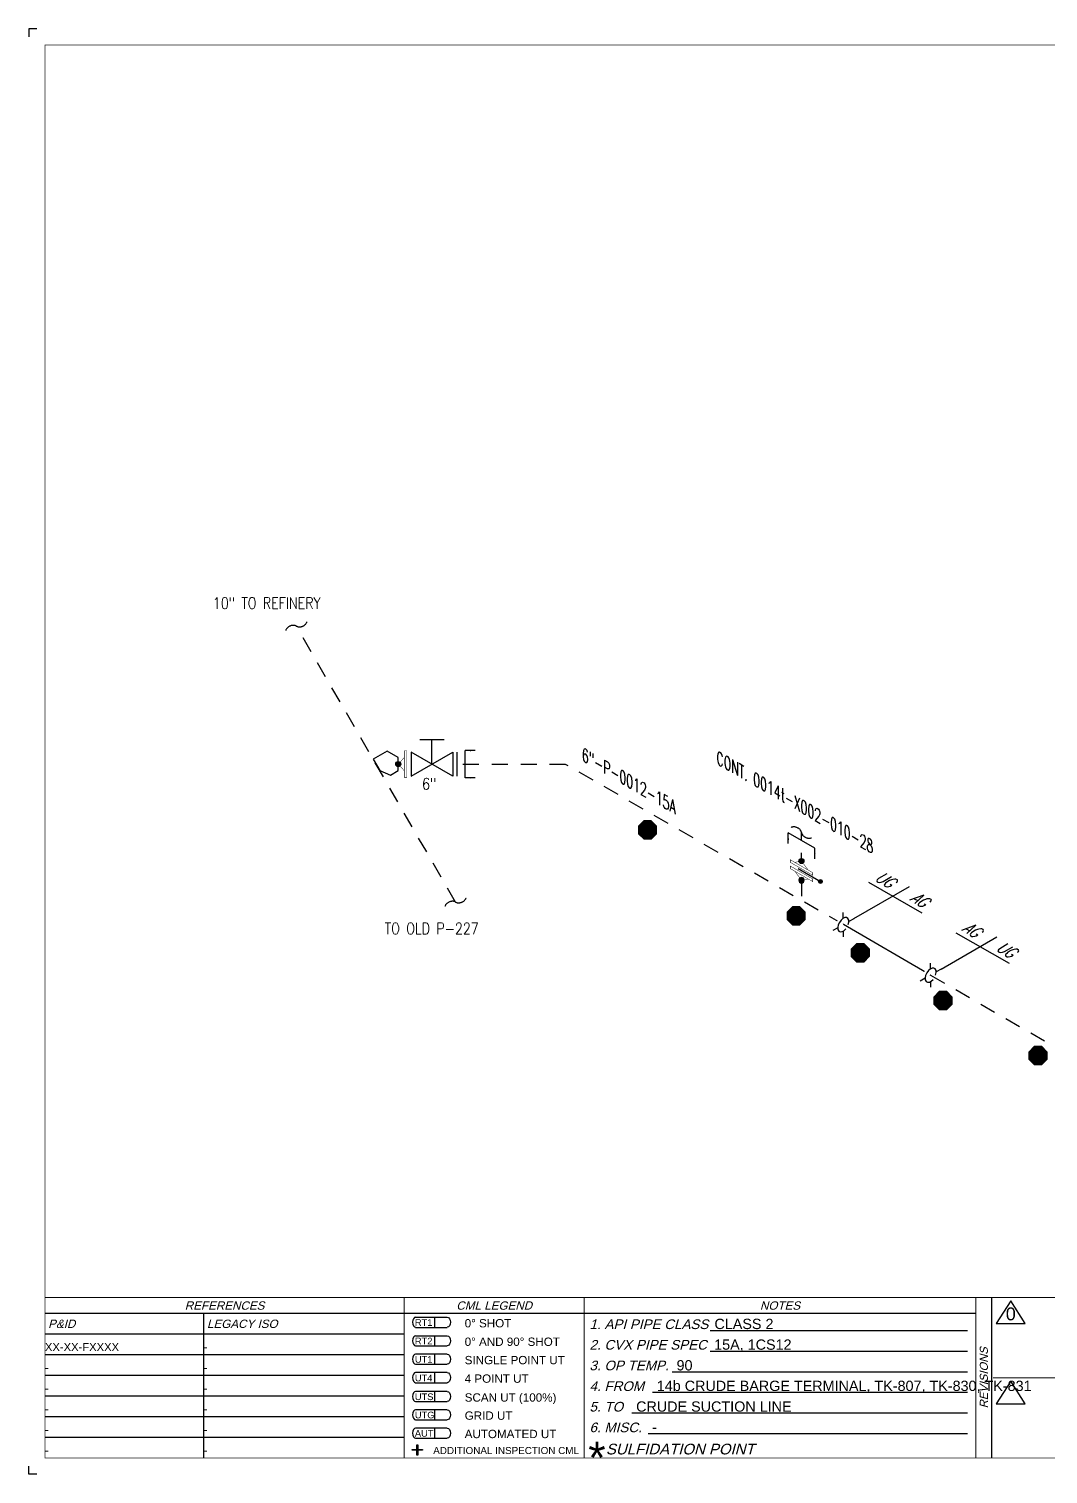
# Model space of a CAD drawing. Header units: inches. Extents: x 0.1 to 17.4, y 0.1 to 11.4.
# Drawn here: x 0.12 to 8.06, y 0.12 to 11.37 of the extents above; entities that cross this region are included whole.
import ezdxf
from ezdxf.enums import TextEntityAlignment as Align

# ---------------------------------------------------------------- set-up
doc = ezdxf.new("R2010")
doc.units = ezdxf.units.IN
doc.header["$MEASUREMENT"] = 0
doc.linetypes.add('HIDDEN2', pattern=[0.1875, 0.125, -0.0625])
for name, color, linetype in [('BORDER', 3, 'Continuous'), ('BORDERTEXT', 7, 'Continuous'), ('COMP', 1, 'Continuous'), ('Continuation', 7, 'Continuous'), ('DL', 20, 'Continuous'), ('FITTINGS', 4, 'Continuous'), ('PART_PCML', 7, 'Continuous'), ('PIPE-ANNO', 150, 'HIDDEN2'), ('TEXT', 7, 'Continuous'), ('UNAS.PIPE', 251, 'Continuous'), ('Welds', 7, 'Continuous')]:
    doc.layers.add(name, color=color, linetype=linetype)
doc.layers.add('PIPE', color=7, linetype='Continuous', lineweight=30)
doc.styles.add('FEASStandard', font='arial.ttf')
doc.styles.add('PART_Standard', font='romans', dxfattribs={"width": 0.8, "height": 0.09})
doc.styles.add('Richmond', font='arial.ttf')
doc.styles.add('SIMPLEX', font='ROMANS')
doc.dimstyles.new('Richmond', dxfattribs={"dimtxt": 0.18, "dimasz": 0.18, "dimexe": 0.18, "dimexo": 0.0625, "dimgap": 0.09, "dimtad": 0, "dimtih": 1, "dimtoh": 1, "dimdec": 4, "dimzin": 0, "dimdsep": 46, "dimtxsty": 'Richmond', "dimcen": 0.09, "dimadec": 0, "dimazin": 0, "dimtfac": 1, "dimtdec": 4, "dimtofl": 0, "dimtmove": 0, "dimatfit": 3, "dimfxl": 1, "dimtolj": 1, "dimtzin": 0, "dimarcsym": 0})

# ---------------------------------------------------------------- blocks, each defined once
blk = doc.blocks.new('Border')
h = blk.add_hatch(color=256)
h.dxf.hatch_style = 1
h.paths.add_polyline_path([(3.147, 0.317), (3.11, 0.317), (3.11, 0.31), (3.147, 0.31), (3.147, 0.273), (3.154, 0.273), (3.154, 0.31), (3.191, 0.31), (3.191, 0.317), (3.154, 0.317), (3.154, 0.354), (3.147, 0.354)])
blk.add_line((5.432, 1.244), (7.435, 1.244))
for points in [[(5.43, 1.083), (7.435, 1.083)], [(5.136, 0.922), (7.435, 0.922)], [(4.982, 0.762), (7.435, 0.762)], [(4.822, 0.601), (7.435, 0.601)], [(3.147, 0.317), (3.147, 0.354), (3.154, 0.354), (3.154, 0.317)], [(4.947, 0.44), (7.435, 0.44)], [(3.147, 0.31), (3.11, 0.31), (3.11, 0.317), (3.147, 0.317)], [(3.154, 0.31), (3.154, 0.273), (3.147, 0.273), (3.147, 0.31)], [(3.154, 0.317), (3.191, 0.317), (3.191, 0.31), (3.154, 0.31)]]:
    blk.add_lwpolyline(points)
at = {"layer": 'BORDER'}
for p, q in [((7.625, 0.25), (7.625, 1.5)), ((7.5, 1.375), (0.25, 1.375)), ((1.487, 0.25), (1.487, 1.375)), ((1.487, 1.214), (0.25, 1.214)), ((3.048, 1.214), (1.487, 1.214)), ((1.487, 1.054), (0.25, 1.054)), ((3.048, 1.054), (1.487, 1.054)), ((1.487, 0.893), (0.25, 0.893)), ((3.048, 0.893), (1.487, 0.893)), ((1.487, 0.732), (0.25, 0.732)), ((3.048, 0.732), (1.487, 0.732)), ((1.487, 0.571), (0.25, 0.571)), ((3.048, 0.571), (1.487, 0.571)), ((1.487, 0.411), (0.25, 0.411)), ((3.048, 0.411), (1.487, 0.411))]:
    blk.add_line(p, q, dxfattribs=at)
at = {"layer": 'BORDER', "const_width": 0.005}
blk.add_lwpolyline([(0.25, 0.25), (17.25, 0.25), (17.25, 11.25), (0.25, 11.25)], close=True, dxfattribs=at)
at = {"layer": 'BORDER', "const_width": 0.00833}
for points in [[(17.25, 1.5), (0.25, 1.5)], [(3.048, 0.25), (3.048, 1.5)], [(4.45, 0.25), (4.45, 1.5)], [(7.5, 0.25), (7.5, 1.5)], [(7.634, 0.875), (10.375, 0.875)]]:
    blk.add_lwpolyline(points, dxfattribs=at)
at = {"layer": 'BORDERTEXT', "color": 7, "linetype": 'Continuous'}
for p, q in [((3.137, 1.346), (3.383, 1.346)), ((3.137, 1.267), (3.383, 1.267)), ((3.137, 1.202), (3.383, 1.202)), ((3.137, 1.123), (3.383, 1.123))]:
    blk.add_line(p, q, dxfattribs=at)
at = {"layer": 'BORDERTEXT'}
for p, q in [((3.283, 1.346), (3.283, 1.267)), ((3.283, 1.202), (3.283, 1.123)), ((3.283, 1.059), (3.283, 0.98)), ((3.283, 1.059), (3.283, 0.98)), ((3.283, 0.915), (3.283, 0.836)), ((3.283, 0.915), (3.283, 0.836)), ((3.283, 0.768), (3.283, 0.689)), ((3.283, 0.768), (3.283, 0.689)), ((3.283, 0.626), (3.283, 0.548)), ((3.283, 0.626), (3.283, 0.548)), ((3.283, 0.483), (3.283, 0.405)), ((3.283, 0.483), (3.283, 0.405))]:
    blk.add_line(p, q, dxfattribs=at)
at = {"layer": 'BORDERTEXT', "color": 7}
for p, q in [((3.383, 1.059), (3.137, 1.059)), ((3.137, 0.98), (3.383, 0.98)), ((3.383, 0.915), (3.137, 0.915)), ((3.137, 0.836), (3.383, 0.836)), ((3.383, 0.768), (3.137, 0.768)), ((3.137, 0.689), (3.383, 0.689)), ((3.383, 0.626), (3.137, 0.626)), ((3.137, 0.548), (3.383, 0.548)), ((3.383, 0.483), (3.137, 0.483)), ((3.137, 0.405), (3.383, 0.405))]:
    blk.add_line(p, q, dxfattribs=at)
at = {"layer": 'BORDERTEXT'}
for centre in [(3.137, 1.307), (3.137, 1.163), (3.137, 1.02), (3.137, 0.876), (3.137, 0.729), (3.137, 0.587), (3.137, 0.444)]:
    blk.add_ellipse(centre, major_axis=(0, -0.0394), ratio=0.624439, start_param=3.141593, end_param=6.283185, dxfattribs=at)
at = {"layer": 'BORDERTEXT', "extrusion": (0, 0, -1)}
for centre in [(3.383, 1.307), (3.383, 1.163), (3.383, 1.02), (3.383, 0.876), (3.383, 0.729), (3.383, 0.587), (3.383, 0.444)]:
    blk.add_ellipse(centre, major_axis=(0, -0.0394), ratio=0.624439, start_param=3.141593, end_param=6.283185, dxfattribs=at)
at = {"layer": 'BORDERTEXT', "style": 'FEASStandard', "oblique": 15}
for s, p in [('REFERENCES', (1.649, 1.437)), ('CML LEGEND', (3.749, 1.437)), ('NOTES', (5.975, 1.437))]:
    blk.add_text(s, height=0.065, dxfattribs=at).set_placement(p, align=Align.MIDDLE)
for s, p in [('P&ID', (0.275, 1.295)), ('LEGACY ISO', (1.512, 1.295))]:
    blk.add_text(s, height=0.065, dxfattribs=at).set_placement(p, align=Align.MIDDLE_LEFT)
at = {"layer": 'BORDERTEXT', "style": 'FEASStandard'}
for s, height, p in [('RT1', 0.0518, (3.131, 1.279)), ('0%%D SHOT', 0.0648, (3.519, 1.267)), ('RT2', 0.0518, (3.131, 1.135)), ('0%%D AND 90%%D SHOT', 0.0648, (3.519, 1.123)), ('UT1', 0.0518, (3.131, 0.992)), ('SINGLE POINT UT', 0.0648, (3.519, 0.98)), ('4 POINT UT', 0.0648, (3.519, 0.836)), ('UT4', 0.0518, (3.131, 0.847)), ('UTS', 0.0518, (3.131, 0.701)), ('SCAN UT (100%%%)', 0.0648, (3.519, 0.689)), ('UTG', 0.0518, (3.131, 0.559)), ('GRID UT', 0.0648, (3.519, 0.548)), ('AUT', 0.0518, (3.131, 0.416)), ('AUTOMATED UT', 0.0648, (3.519, 0.405)), ('ADDITIONAL INSPECTION CML', 0.055, (3.274, 0.281))]:
    blk.add_text(s, height=height, dxfattribs=at).set_placement(p)
at = {"layer": 'BORDERTEXT', "style": 'FEASStandard', "oblique": 15}
for s, height, p in [('1. API PIPE CLASS', 0.075, (4.491, 1.254)), ('2. CVX PIPE SPEC', 0.075, (4.491, 1.094)), ('3. OP TEMP.', 0.075, (4.491, 0.933)), ('4. FROM ', 0.075, (4.491, 0.772)), ('5. TO ', 0.075, (4.491, 0.612)), ('6. MISC. ', 0.075, (4.491, 0.451)), ('SULFIDATION POINT', 0.08333, (4.619, 0.278))]:
    blk.add_text(s, height=height, dxfattribs=at).set_placement(p)
blk.add_text('REVISIONS', height=0.0625, rotation=90, dxfattribs=at).set_placement((7.562, 0.875), align=Align.MIDDLE)
at = {"layer": 'BORDERTEXT', "insert": (4.481, 0.378), "char_height": 0.25, "attachment_point": 1, "style": 'FEASStandard'}
blk.add_mtext('*', dxfattribs=at)
blk = doc.blocks.new('BORDER TEXT')
at = {"layer": 'BORDERTEXT'}
for tag, p, height, style in [('API_PIPE_CLASS', (5.464, 1.254), 0.08, 'Richmond'), ('MATERIAL1', (12.263, 1.211), 0.08, 'Richmond'), ('P&ID_#1', (0.25, 1.083), 0.0625, 'FEASStandard'), ('LINE_#1', (1.487, 1.083), 0.0625, 'FEASStandard'), ('CVX_PIPE_SPEC', (5.462, 1.093), 0.08, 'Richmond'), ('OP_TEMP', (5.169, 0.932), 0.08, 'Richmond'), ('MATERIAL2', (12.263, 1.04), 0.08, 'Richmond'), ('P&ID_#2', (0.25, 0.922), 0.0625, 'FEASStandard'), ('LINE_#2', (1.487, 0.922), 0.0625, 'FEASStandard'), ('MATERIAL3', (12.263, 0.868), 0.08, 'Richmond'), ('P&ID_#3', (0.25, 0.762), 0.0625, 'FEASStandard'), ('LINE_#3', (1.487, 0.762), 0.0625, 'FEASStandard'), ('FROM', (5.015, 0.772), 0.08, 'Richmond'), ('TO', (4.854, 0.611), 0.08, 'Richmond'), ('MATERIAL4', (12.263, 0.696), 0.08, 'Richmond'), ('P&ID_#4', (0.25, 0.601), 0.0625, 'FEASStandard'), ('LINE_#4', (1.487, 0.601), 0.0625, 'FEASStandard'), ('MATERIAL5', (12.263, 0.525), 0.08, 'Richmond'), ('P&ID_#5', (0.25, 0.44), 0.0625, 'FEASStandard'), ('LINE_#5', (1.487, 0.44), 0.0625, 'FEASStandard'), ('MISC', (4.979, 0.451), 0.08, 'Richmond'), ('INSULATION', (12.928, 0.414), 0.0625, 'FEASStandard'), ('P&ID_#6', (0.25, 0.28), 0.0625, 'FEASStandard'), ('LINE_#6', (1.487, 0.28), 0.0625, 'FEASStandard'), ('PWHT', (12.928, 0.281), 0.0625, 'FEASStandard')]:
    blk.add_attdef(tag, p, '', height=height, dxfattribs=dict(at, style=style))
at = {"layer": 'BORDERTEXT', "style": 'FEASStandard'}
for tag, p in [('DR.BY', (11.075, 0.562)), ('DR.BY_DATE', (11.95, 0.562)), ('CHK_BY', (11.075, 0.354)), ('CHK._BY_DATE', (11.95, 0.354))]:
    blk.add_attdef(tag, text='', height=0.1, dxfattribs=at).set_placement(p, align=Align.MIDDLE_CENTER)
at = {"layer": 'BORDERTEXT', "style": 'PART_Standard', "width": 0.8}
for tag, p in [('PLANT_NUMBER', (13.938, 0.384)), ('SYSTEM_NUMBER', (14.812, 0.384)), ('CIRCUIT_NUMBER', (15.688, 0.384)), ('SHEET_NUMBER', (16.5, 0.384)), ('REVISION', (17.062, 0.384))]:
    blk.add_attdef(tag, text='', height=0.15, dxfattribs=at).set_placement(p, align=Align.MIDDLE_CENTER)
blk = doc.blocks.new('3_VALVE_FLANGE_GATE_00')
at = {"color": 0, "linetype": 'ByBlock', "lineweight": -2}
blk.add_line((-0.094, 0.188), (0.094, 0.188), dxfattribs=at)
blk.add_wipeout([(-0.195, -0.094), (-0.162, -0.094), (0, 0), (0.162, -0.094), (0.195, -0.094), (0.195, 0.094), (0.162, 0.094), (0, 0), (-0.162, 0.094), (-0.195, 0.094)], dxfattribs=at)
for p, q in [((0, 0), (0, 0.188)), ((-0.195, 0.094), (-0.195, -0.094)), ((-0.162, 0.094), (-0.162, -0.094)), ((-0.162, -0.094), (0.162, 0.094)), ((0.162, -0.094), (-0.162, 0.094)), ((0.162, 0.094), (0.162, -0.094)), ((0.195, 0.094), (0.195, -0.094))]:
    blk.add_line(p, q, dxfattribs=at)
blk = doc.blocks.new('1_Cont_330')
at = {"layer": 'Continuation', "style": 'PART_Standard', "oblique": 330, "width": 0.8}
blk.add_attdef('CONT.', (0, 0), '', height=0.09, rotation=330, dxfattribs=at)
blk = doc.blocks.new('1_BREAK-PIPE_PIPE_00')
at = {"color": 0, "linetype": 'ByBlock', "lineweight": -2}
for centre, major_axis in [((0.03, -0.092), (0, 0.101)), ((-0.03, 0.092), (0, -0.101))]:
    blk.add_ellipse(centre, major_axis=major_axis, ratio=0.711978, start_param=0.427466, end_param=3.141593, dxfattribs=at)
blk = doc.blocks.new('1_Tilde_00')
at = {"layer": 'PIPE-ANNO', "xscale": -0.5000000000000001, "yscale": 0.5, "zscale": 0.5}
blk.add_blockref('1_BREAK-PIPE_PIPE_00', (0, 0), dxfattribs=at)
blk = doc.blocks.new('AG UG SYMBOL')
blk.add_wipeout([(0, 0), (-0.032, -0.055), (0.032, -0.055)]).dxf.layer = 'FITTINGS'
at = {"layer": 'FITTINGS', "linetype": 'ByBlock', "lineweight": -2}
for p, q in [((-0.081, 0.047), (-0.043, 0.025)), ((0.081, 0.047), (0.043, 0.025)), ((-0.043, -0.025), (-0.081, -0.047)), ((0.043, -0.025), (0.081, -0.047))]:
    blk.add_line(p, q, dxfattribs=at)
at = {"layer": 'FITTINGS'}
blk.add_ellipse((0, 0), major_axis=(-0.0612, 0), ratio=0.57735, start_param=5.03414, end_param=10.673824, dxfattribs=at)
blk = doc.blocks.new('*U23')
at = {"layer": 'PIPE-ANNO', "linetype": 'Continuous'}
for p, q in [((0.087, 0.05), (0.52, 0.3)), ((0.202, 0.333), (0.616, 0.095))]:
    blk.add_line(p, q, dxfattribs=at)
at = {"layer": 'TEXT', "style": 'PART_Standard', "oblique": 30, "width": 0.8}
blk.add_attdef('SPEC_2_30/30', text='', height=0.09, rotation=330, dxfattribs=at).set_placement((0.621, 0.134), align=Align.RIGHT)
blk.add_attdef('SPEC_1_30/30', (0.242, 0.353), '', height=0.09, rotation=330, dxfattribs=at)
blk = doc.blocks.new('1_Text_330')
at = {"layer": 'TEXT', "style": 'PART_Standard', "oblique": 330, "width": 0.8}
blk.add_attdef('3/4"', (0, 0), '', height=0.09, rotation=330, dxfattribs=at)
blk = doc.blocks.new('1_Text_00')
at = {"layer": 'TEXT', "style": 'PART_Standard', "width": 0.8}
blk.add_attdef('TEXT', (-0.062, -0.014), '', height=0.09, dxfattribs=at)
blk = doc.blocks.new('1_Tilde_30')
at = {"layer": 'PIPE-ANNO', "xscale": -0.5000000000000001, "yscale": 0.5000000000000001, "zscale": 0.5000000000000001, "rotation": 114.4010914305396}
blk.add_blockref('1_BREAK-PIPE_PIPE_00', (0, 0), dxfattribs=at)
blk = doc.blocks.new('AM9A04')
at = {"linetype": 'Continuous', "const_width": 0.01}
blk.add_lwpolyline([(0, -0.289), (0, 0.289), (-0.05, 0.318), (-0.05, -0.26)], close=True, dxfattribs=at)
at = {"const_width": 0.01}
blk.add_lwpolyline([(-0.05, -0.144), (-0.15, 0.087), (-0.05, 0.202)], dxfattribs=at)
blk = doc.blocks.new('A09')
at = {"layer": 'Welds'}
h = blk.add_hatch(color=256, dxfattribs=at)
h.dxf.hatch_style = 1
h.paths.add_polyline_path([(-0.03, 0, 1), (0.03, 0, 1)])
blk.add_circle((0, 0), 0.03, dxfattribs=at)
blk = doc.blocks.new('1_Cont_0')
at = {"layer": 'Continuation', "style": 'PART_Standard', "width": 0.8}
blk.add_attdef('CONT', (0, 0), '', height=0.09, dxfattribs=at)
blk = doc.blocks.new('PART_PCML')
blk.add_hatch(color=0).paths.add_polyline_path([(-0.07, -0.029), (-0.029, -0.07), (0.029, -0.07), (0.07, -0.029), (0.07, 0.029), (0.029, 0.07), (-0.029, 0.07), (-0.07, 0.029)])
at = {"color": 7, "const_width": 0.009}
blk.add_lwpolyline([(-0.07, 0.029), (-0.029, 0.07), (0.029, 0.07), (0.07, 0.029), (0.07, -0.029), (0.029, -0.07), (-0.029, -0.07), (-0.07, -0.029), (-0.07, 0.029), (-0.029, 0.07)], dxfattribs=at)
at = {"color": 18, "true_color": 0x000000}
blk.add_lwpolyline([(-0.029, 0.07), (-0.07, 0.029), (-0.07, -0.029), (-0.029, -0.07), (0.029, -0.07), (0.07, -0.029), (0.07, 0.029), (0.029, 0.07)], close=True, dxfattribs=at)
at = {"color": 7, "true_color": 0xffffff, "style": 'SIMPLEX', "width": 0.8, "flags": 1}
for tag, p in [('CIRCUIT', (-0.094, 0.089)), ('DM', (-0.053, -0.133)), ('TYPE', (-0.075, -0.204))]:
    blk.add_attdef(tag, p, '', height=0.0586, dxfattribs=at)
at = {"color": 7, "true_color": 0xffffff, "style": 'SIMPLEX', "width": 0.8}
blk.add_attdef('DMDISP', text='', height=0.0586, dxfattribs=at).set_placement((0, 0), align=Align.MIDDLE_CENTER)
blk = doc.blocks.new('2_WELD_SINGLE_00')
at = {"linetype": 'ByBlock', "lineweight": -2}
h = blk.add_hatch(color=0, dxfattribs=at)
edge = h.paths.add_edge_path()
edge.add_arc((0, 0), 0.0143, 0, 360)
at = {"color": 0, "linetype": 'ByBlock', "lineweight": -2}
blk.add_circle((0, 0), 0.0143, dxfattribs=at)
blk = doc.blocks.new('*U56')
at = {"color": 20, "linetype": 'ByBlock', "ltscale": 0.7}
blk.add_line((0.103, -0.122), (-0.103, -0.003), dxfattribs=at)
for points in [[(-0.103, -0.086), (-0.103, -0.003)], [(0.103, -0.204), (0.103, -0.122)]]:
    blk.add_leader(points, dimstyle='Richmond', override={"dimasz": 0.04, "dimgap": 0.09, "dimtad": 0}, dxfattribs=at)
blk = doc.blocks.new('DL_0_UP')
at = {"layer": 'DL', "color": 20, "linetype": 'ByBlock', "ltscale": 0.8}
blk.add_line((0.053, 0), (-0.053, 0), dxfattribs=at)
at = {"layer": 'DL', "color": 20, "linetype": 'ByBlock', "ltscale": 0.7}
for points in [[(-0.053, 0.04), (-0.053, 0)], [(0.053, 0.04), (0.053, 0)]]:
    blk.add_leader(points, dimstyle='Richmond', override={"dimasz": 0.02, "dimgap": 0.09, "dimtad": 0}, dxfattribs=at)
blk = doc.blocks.new('*U62')
at = {"layer": 'DL', "xscale": 2, "yscale": 2, "zscale": 2, "rotation": 269.9999999999999}
blk.add_blockref('DL_0_UP', (0.0625, 0), dxfattribs=at)

msp = doc.modelspace()

# ---------------------------------------------------------------- linework, layer by layer
for p, q in [((0.125, 11.375), (0.125, 11.312)), ((0.187, 11.375), (0.125, 11.375)), ((0.125, 0.125), (0.125, 0.187)), ((0.187, 0.125), (0.125, 0.125))]:
    msp.add_line(p, q)
at = {"layer": 'BORDERTEXT'}
for points in [[(7.772, 1.474), (7.659, 1.298), (7.885, 1.298)], [(7.772, 0.849), (7.659, 0.673), (7.885, 0.673)]]:
    msp.add_lwpolyline(points, close=True, dxfattribs=at)
at = {"layer": 'PIPE', "linetype": 'HIDDEN2'}
for p, q in [((4.305, 5.65), (3.002, 5.65)), ((6.468, 4.402), (4.305, 5.65)), ((6.142, 4.748), (6.142, 4.59)), ((7.148, 4.009), (8.388, 3.293))]:
    msp.add_line(p, q, dxfattribs=at)
at = {"layer": 'PIPE'}
msp.add_line((7.148, 4.009), (6.468, 4.402), dxfattribs=at)
at = {"layer": 'UNAS.PIPE', "linetype": 'Continuous'}
for p, q in [((2.915, 5.752), (2.806, 5.69)), ((2.806, 5.69), (2.857, 5.602)), ((2.857, 5.602), (2.94, 5.566))]:
    msp.add_line(p, q, dxfattribs=at)
at = {"layer": 'UNAS.PIPE', "linetype": 'HIDDEN2'}
msp.add_line((6.142, 4.837), (6.142, 5.119), dxfattribs=at)

# ---------------------------------------------------------------- block references
for name, p, values in [('1_Cont_0', (1.558, 6.86), {'CONT': '10" TO REFINERY'}), ('1_Text_330', (4.432, 5.681), {'3/4"': '6"-P-0012-15A'}), ('1_Cont_0', (2.897, 4.327), {'CONT': 'TO OLD P-227'})]:
    msp.add_blockref(name, p).add_auto_attribs(values)
at = {"layer": 'BORDER'}
msp.add_blockref('Border', (0, 0), dxfattribs=at)
at = {"layer": 'BORDERTEXT'}
ref = msp.add_blockref('BORDER TEXT', (0, 0), dxfattribs=at)
ref.add_attrib('MISC', '-', (4.979, 0.451), dxfattribs={"height": 0.08, "style": 'Richmond'})
ref.add_attrib('TO', 'CRUDE SUCTION LINE', (4.854, 0.611), dxfattribs={"height": 0.08, "style": 'Richmond'})
ref.add_attrib('FROM', '14b CRUDE BARGE TERMINAL, TK-807, TK-830, TK-831', (5.015, 0.772), dxfattribs={"height": 0.08, "style": 'Richmond'})
ref.add_attrib('OP_TEMP', '90', (5.169, 0.932), dxfattribs={"height": 0.08, "style": 'Richmond'})
ref.add_attrib('CVX_PIPE_SPEC', '15A, 1CS12', (5.462, 1.093), dxfattribs={"height": 0.08, "style": 'Richmond'})
ref.add_attrib('API_PIPE_CLASS', 'CLASS 2', (5.464, 1.254), dxfattribs={"height": 0.08, "style": 'Richmond'})
ref.add_attrib('LINE_#6', '-', (1.487, 0.28), dxfattribs={"height": 0.0625, "style": 'FEASStandard'})
ref.add_attrib('LINE_#5', '-', (1.487, 0.44), dxfattribs={"height": 0.0625, "style": 'FEASStandard'})
ref.add_attrib('LINE_#4', '-', (1.487, 0.601), dxfattribs={"height": 0.0625, "style": 'FEASStandard'})
ref.add_attrib('LINE_#3', '-', (1.487, 0.762), dxfattribs={"height": 0.0625, "style": 'FEASStandard'})
ref.add_attrib('LINE_#2', '-', (1.487, 0.922), dxfattribs={"height": 0.0625, "style": 'FEASStandard'})
ref.add_attrib('LINE_#1', '-', (1.487, 1.083), dxfattribs={"height": 0.0625, "style": 'FEASStandard'})
ref.add_attrib('P&ID_#6', '-', (0.25, 0.28), dxfattribs={"height": 0.0625, "style": 'FEASStandard'})
ref.add_attrib('P&ID_#5', '-', (0.25, 0.44), dxfattribs={"height": 0.0625, "style": 'FEASStandard'})
ref.add_attrib('P&ID_#4', '-', (0.25, 0.601), dxfattribs={"height": 0.0625, "style": 'FEASStandard'})
ref.add_attrib('P&ID_#3', '-', (0.25, 0.762), dxfattribs={"height": 0.0625, "style": 'FEASStandard'})
ref.add_attrib('P&ID_#2', '-', (0.25, 0.922), dxfattribs={"height": 0.0625, "style": 'FEASStandard'})
ref.add_attrib('P&ID_#1', 'XX-XX-FXXXX', (0.25, 1.083), dxfattribs={"height": 0.0625, "style": 'FEASStandard'})
at = {"layer": 'DL'}
msp.add_blockref('*U62', (3.459, 5.652), dxfattribs=at)
at = {"layer": 'PART_PCML', "color": 13}
for p in [(4.943, 5.139), (6.101, 4.471), (7.984, 3.383)]:
    msp.add_blockref('PART_PCML', p, dxfattribs=at).add_auto_attribs({'DMDISP': '85A'})
at = {"layer": 'PIPE-ANNO', "xscale": -1}
msp.add_blockref('1_Tilde_30', (6.142, 5.119), dxfattribs=at)
at = {"layer": 'UNAS.PIPE', "xscale": -1, "rotation": 294.4920261620494}
for p in [(2.208, 6.726), (3.448, 4.578)]:
    msp.add_blockref('1_Tilde_00', p, dxfattribs=at)

# ---------------------------------------------------------------- texts
at = {"layer": 'BORDERTEXT', "style": 'FEASStandard'}
msp.add_attdef('0', text='', height=0.1, dxfattribs=at).set_placement((7.772, 1.372), align=Align.MIDDLE_CENTER)

# ---------------------------------------------------------------- next in the draw order: block references
at = {"layer": 'FITTINGS', "rotation": 240.0000000000006}
for p in [(6.468, 4.402), (7.148, 4.009)]:
    msp.add_blockref('AG UG SYMBOL', p, dxfattribs=at)
at = {"layer": 'UNAS.PIPE', "xscale": -1}
msp.add_blockref('3_VALVE_FLANGE_GATE_00', (3.264, 5.652), dxfattribs=at)

# ---------------------------------------------------------------- next in the draw order: wipeouts: each hides what was drawn before it
msp.add_wipeout([(6.142, 4.897), (6.194, 4.887), (6.229, 4.907), (6.229, 4.887), (6.056, 4.787), (6.056, 4.807), (6.09, 4.827)]).dxf.layer = 'COMP'

# ---------------------------------------------------------------- next in the draw order: hatches: boundary and pattern name
at = {"layer": 'UNAS.PIPE'}
h = msp.add_hatch(color=256, dxfattribs=at)
h.dxf.hatch_style = 1
h.paths.add_polyline_path([(6.162, 4.897, 1), (6.123, 4.897, 1)])

# ---------------------------------------------------------------- next in the draw order: linework, layer by layer
at = {"layer": 'FITTINGS', "linetype": 'ByBlock', "lineweight": -2}
msp.add_line((6.117, 4.838), (6.29, 4.738), dxfattribs=at)
at = {"layer": 'UNAS.PIPE'}
msp.add_circle((6.142, 4.897), 0.0195, dxfattribs=at)

# ---------------------------------------------------------------- next in the draw order: block references
at = {"layer": 'COMP', "xscale": -0.3466300616258732, "yscale": 0.3466300616258732, "zscale": 0.3466300616258732, "rotation": 240}
msp.add_blockref('AM9A04', (6.142, 4.808), dxfattribs=at)
at = {"layer": 'Continuation'}
msp.add_blockref('1_Cont_330', (5.48, 5.656), dxfattribs=at).add_auto_attribs({'CONT.': 'CONT. 0014t-X002-010-28'})
at = {"layer": 'DL'}
msp.add_blockref('*U56', (6.142, 5.119), dxfattribs=at)
at = {"layer": 'FITTINGS', "linetype": 'ByBlock', "lineweight": -2, "rotation": 239.9999999999997}
msp.add_blockref('2_WELD_SINGLE_00', (6.29, 4.738), dxfattribs=at)
at = {"layer": 'PART_PCML', "color": 13}
for p in [(6.6, 4.183), (7.244, 3.811)]:
    msp.add_blockref('PART_PCML', p, dxfattribs=at).add_auto_attribs({'DMDISP': '85A'})
at = {"layer": 'PIPE-ANNO'}
for p, values in [((6.463, 4.399), {'SPEC_1_30/30': 'UG', 'SPEC_2_30/30': 'AG'}), ((7.143, 4.006), {'SPEC_1_30/30': 'AG', 'SPEC_2_30/30': 'UG'})]:
    msp.add_blockref('*U23', p, dxfattribs=at).add_auto_attribs(values)
at = {"layer": 'UNAS.PIPE'}
msp.add_blockref('1_Text_00', (3.249, 5.467), dxfattribs=at).add_auto_attribs({'TEXT': '6"'})
at = {"layer": 'UNAS.PIPE', "xscale": -0.3466300616258732, "yscale": 0.3466300616258732, "zscale": 0.3466300616258732, "rotation": 59.99999999999962}
msp.add_blockref('AM9A04', (6.142, 4.837), dxfattribs=at)
at = {"layer": 'Welds', "xscale": -0.7, "yscale": 0.7, "zscale": 0.7, "rotation": 180}
msp.add_blockref('A09', (6.142, 4.748), dxfattribs=at)

# ---------------------------------------------------------------- next in the draw order: wipeouts: each hides what was drawn before it
msp.add_wipeout([(3.082, 5.65), (3.082, 5.547), (3.047, 5.547), (3, 5.65), (3.047, 5.753), (3.082, 5.753)]).dxf.layer = 'UNAS.PIPE'

# ---------------------------------------------------------------- next in the draw order: hatches: boundary and pattern name
at = {"layer": 'UNAS.PIPE'}
h = msp.add_hatch(color=256, dxfattribs=at)
h.dxf.hatch_style = 1
h.paths.add_polyline_path([(3.022, 5.652, 1), (2.983, 5.652, 1)])

# ---------------------------------------------------------------- next in the draw order: linework, layer by layer
at = {"layer": 'UNAS.PIPE', "linetype": 'HIDDEN2'}
msp.add_line((3.448, 4.578), (2.208, 6.726), dxfattribs=at)
at = {"layer": 'UNAS.PIPE', "linetype": 'Continuous'}
for p, q in [((3.002, 5.702), (2.915, 5.752)), ((3.002, 5.601), (3.002, 5.702)), ((2.94, 5.566), (3.002, 5.601))]:
    msp.add_line(p, q, dxfattribs=at)
at = {"layer": 'UNAS.PIPE', "linetype": 'Continuous', "const_width": 0.00347}
msp.add_lwpolyline([(3.049, 5.549), (3.049, 5.755), (3.069, 5.755), (3.069, 5.549)], close=True, dxfattribs=at)
msp.add_lwpolyline([(3.049, 5.6), (3.002, 5.652), (3.049, 5.704)], dxfattribs=at)
at = {"layer": 'UNAS.PIPE'}
msp.add_circle((3.002, 5.652), 0.0195, dxfattribs=at)

doc.saveas('drawing.dxf')
